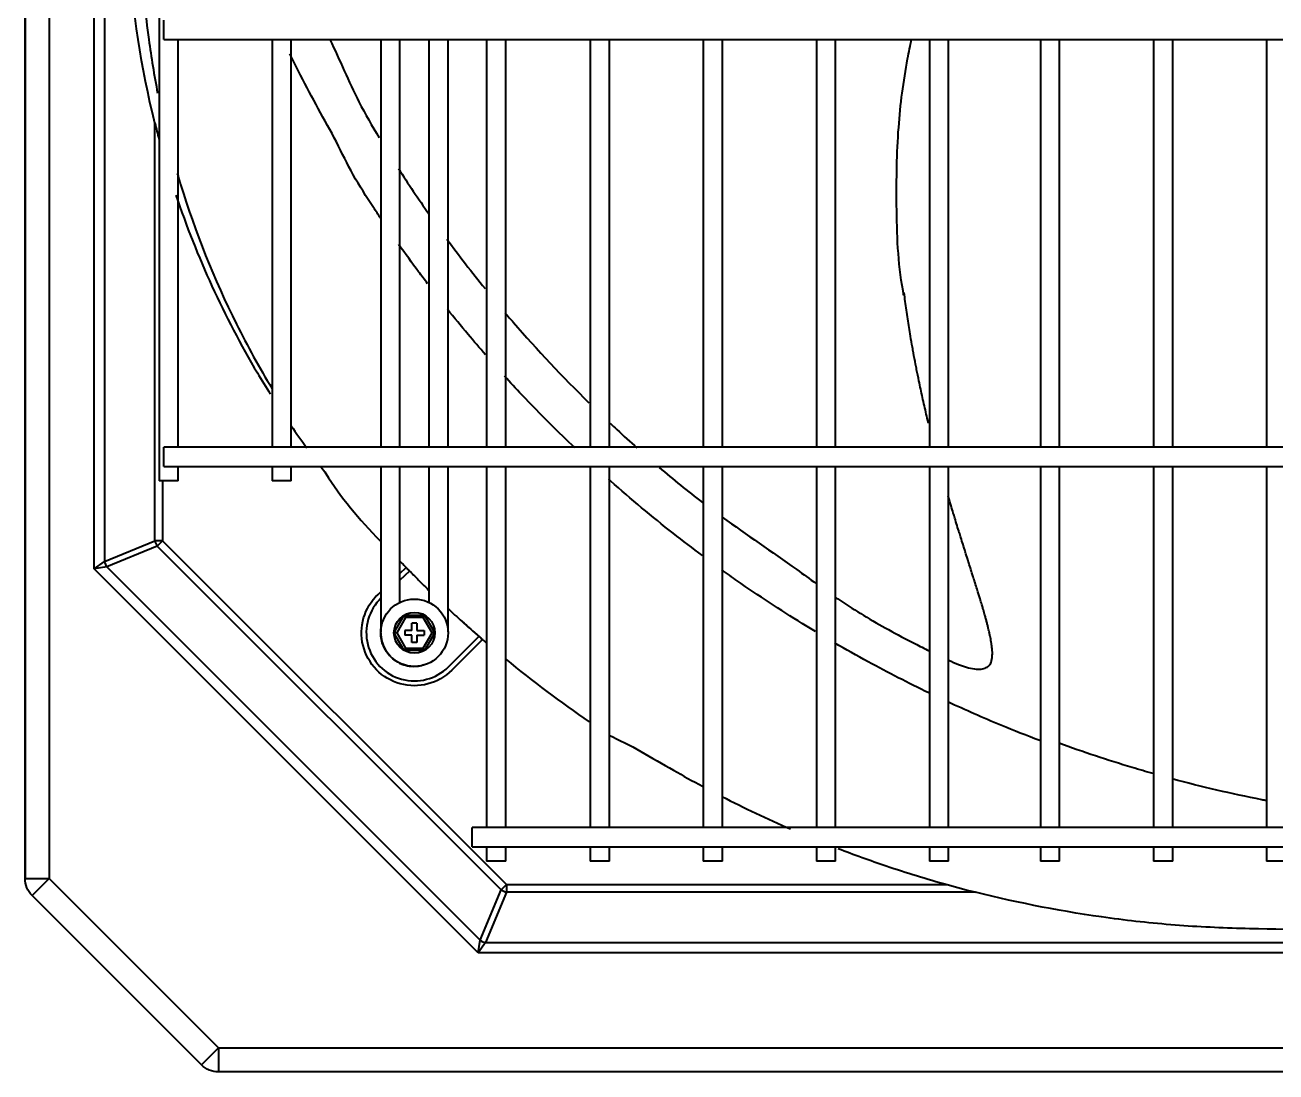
# Model space of a CAD drawing. Extents: x 58467 to 79089, y -33726 to -17391.
# Drawn here: x 72275.21 to 72301.21, y -20029.97 to -20008.21 of the extents above; entities that cross this region are included whole.
import ezdxf

# ---------------------------------------------------------------- set-up
doc = ezdxf.new("R2010")
doc.units = 0
doc.header["$LTSCALE"] = 100
doc.layers.add('+ENTE-ST-DOSEME USTU KONDDRENAJ', color=110, linetype='DOSEMEUSTUKONDENSDRENAJ_LINE', lineweight=40)
doc.linetypes.add('DOSEMEUSTUKONDENSDRENAJ_LINE', pattern='A,300,-40,["CD",Standard,S=15,R=0,X=-35,Y=-7.5],0', length=340)

# ---------------------------------------------------------------- blocks, each defined once
blk = doc.blocks.new('MAGAZA')
at = {"color": 3}
for p, q in [((54063.011, -32727.031, -3.539), (54063.011, -32658.979, -3.539)), ((54063.011, -32659.026, -3.539), (54063.011, -32727.031, -3.539)), ((54063.011, -32659.026, -3.539), (54063.011, -32727.031, -3.539)), ((54063.511, -32658.979, -3.539), (54063.511, -32727.031, -3.539)), ((54064.451, -32720.596, -3.539), (54064.451, -32671.54, -3.539)), ((54064.663, -32671.628, -3.539), (54064.663, -32720.443, -3.539)), ((54065.797, -32673.372, -3.539), (54065.797, -32718.765, -3.539)), ((54065.897, -32709.386, -3.539), (54065.897, -32709.186, -3.539)), ((54065.897, -32709.586, -3.539), (54065.897, -32709.386, -3.539)), ((54065.897, -32709.586, -3.539), (54184.259, -32709.586, -3.539)), ((54066.197, -32718.065, -3.539), (54066.197, -32709.586, -3.539)), ((54068.146, -32709.586, -3.539), (54068.146, -32718.065, -3.539)), ((54068.546, -32718.065, -3.539), (54068.546, -32709.586, -3.539)), ((54070.406, -32709.586, -3.539), (54070.406, -32718.064, -3.539)), ((54070.805, -32718.064, -3.539), (54070.805, -32709.586, -3.539)), ((54071.405, -32709.586, -3.539), (54071.405, -32718.065, -3.539)), ((54071.805, -32718.065, -3.539), (54071.805, -32709.586, -3.539)), ((54072.605, -32709.585, -3.539), (54072.605, -32718.064, -3.539)), ((54073.005, -32718.064, -3.539), (54073.005, -32709.585, -3.539)), ((54074.762, -32709.585, -3.539), (54074.762, -32718.064, -3.539)), ((54075.162, -32718.064, -3.539), (54075.162, -32709.585, -3.539)), ((54077.111, -32709.585, -3.539), (54077.111, -32718.064, -3.539)), ((54077.511, -32718.064, -3.539), (54077.511, -32709.585, -3.539)), ((54079.461, -32709.585, -3.539), (54079.461, -32718.064, -3.539)), ((54079.861, -32718.064, -3.539), (54079.861, -32709.585, -3.539)), ((54081.811, -32709.585, -3.539), (54081.811, -32718.064, -3.539)), ((54082.21, -32718.064, -3.539), (54082.21, -32709.585, -3.539)), ((54084.117, -32709.585, -3.539), (54084.117, -32718.064, -3.539)), ((54084.517, -32718.064, -3.539), (54084.517, -32709.585, -3.539)), ((54086.467, -32709.585, -3.539), (54086.467, -32718.064, -3.539)), ((54086.867, -32718.064, -3.539), (54086.867, -32709.585, -3.539)), ((54088.816, -32709.585, -3.539), (54088.816, -32718.064, -3.539)), ((54065.711, -32720.01, -3.539), (54065.711, -32711.33, -3.539)), ((54075.162, -32717.576, -3.539), (54075.184, -32717.562, -3.539)), ((54184.259, -32718.065, -3.539), (54065.897, -32718.065, -3.539)), ((54065.897, -32718.265, -3.539), (54065.897, -32718.065, -3.539)), ((54065.897, -32718.465, -3.539), (54065.897, -32718.265, -3.539)), ((54065.897, -32718.465, -3.539), (54184.259, -32718.465, -3.539)), ((54066.197, -32718.765, -3.539), (54066.197, -32718.465, -3.539)), ((54068.146, -32718.465, -3.539), (54068.146, -32718.765, -3.539)), ((54068.546, -32718.765, -3.539), (54068.546, -32718.465, -3.539)), ((54070.406, -32718.464, -3.539), (54070.406, -32719.599, -3.539)), ((54070.805, -32719.599, -3.539), (54070.805, -32718.464, -3.539)), ((54071.405, -32718.465, -3.539), (54071.405, -32720.836, -3.539)), ((54071.805, -32720.836, -3.539), (54071.805, -32718.465, -3.539)), ((54072.605, -32718.464, -3.539), (54072.605, -32725.969, -3.539)), ((54073.005, -32725.969, -3.539), (54073.005, -32718.464, -3.539)), ((54074.762, -32718.464, -3.539), (54074.762, -32725.969, -3.539)), ((54075.162, -32725.969, -3.539), (54075.162, -32718.464, -3.539)), ((54077.111, -32718.464, -3.539), (54077.111, -32725.969, -3.539)), ((54077.511, -32725.969, -3.539), (54077.511, -32718.464, -3.539)), ((54079.461, -32718.464, -3.539), (54079.461, -32725.969, -3.539)), ((54079.861, -32725.969, -3.539), (54079.861, -32718.464, -3.539)), ((54081.811, -32718.464, -3.539), (54081.811, -32725.969, -3.539)), ((54082.21, -32725.969, -3.539), (54082.21, -32718.464, -3.539)), ((54084.117, -32718.464, -3.539), (54084.117, -32725.969, -3.539)), ((54084.517, -32725.969, -3.539), (54084.517, -32718.464, -3.539)), ((54086.467, -32718.464, -3.539), (54086.467, -32725.969, -3.539)), ((54086.867, -32725.969, -3.539), (54086.867, -32718.464, -3.539)), ((54088.816, -32718.464, -3.539), (54088.816, -32725.969, -3.539)), ((54066.197, -32718.765, -3.539), (54065.797, -32718.765, -3.539)), ((54065.866, -32718.764, -3.539), (54065.866, -32720.01, -3.539)), ((54068.546, -32718.765, -3.539), (54068.146, -32718.765, -3.539)), ((54070.406, -32719.599, -3.539), (54070.406, -32719.882, -3.539)), ((54070.805, -32719.882, -3.539), (54070.805, -32719.599, -3.539)), ((54070.406, -32719.882, -3.539), (54070.406, -32720.247, -3.539)), ((54070.406, -32719.882, -3.539), (54070.406, -32719.882, -3.539)), ((54070.805, -32720.247, -3.539), (54070.805, -32719.882, -3.539)), ((54064.663, -32720.443, -3.539), (54065.711, -32720.01, -3.539)), ((54065.756, -32720.12, -3.539), (54064.709, -32720.553, -3.539)), ((54065.866, -32720.01, -3.539), (54065.711, -32720.01, -3.539)), ((54065.866, -32720.01, -3.539), (54065.756, -32720.12, -3.539)), ((54072.908, -32727.268, -3.539), (54065.756, -32720.12, -3.539)), ((54065.866, -32720.01, -3.539), (54073.018, -32727.158, -3.539)), ((54070.406, -32720.247, -3.539), (54070.406, -32720.247, -3.539)), ((54070.406, -32720.247, -3.539), (54070.406, -32720.53, -3.539)), ((54070.805, -32720.53, -3.539), (54070.805, -32720.247, -3.539)), ((54064.451, -32720.596, -3.539), (54064.663, -32720.443, -3.539)), ((54064.709, -32720.553, -3.539), (54064.451, -32720.596, -3.539)), ((54072.432, -32728.573, -3.539), (54064.451, -32720.596, -3.539)), ((54064.709, -32720.553, -3.539), (54072.475, -32728.316, -3.539)), ((54070.406, -32720.53, -3.539), (54070.406, -32721.906, -3.539)), ((54070.805, -32721.29, -3.539), (54070.805, -32720.53, -3.539)), ((54070.805, -32720.692, -3.539), (54070.936, -32720.568, -3.539)), ((54071.006, -32720.64, -3.539), (54070.805, -32720.829, -3.539)), ((54071.405, -32720.53, -3.539), (54071.405, -32721.29, -3.539)), ((54071.805, -32721.906, -3.539), (54071.805, -32720.53, -3.539)), ((54070.349, -32721.124, -3.539), (54070.406, -32721.071, -3.539)), ((54070.68, -32721.923, -3.539), (54070.893, -32721.555, -3.539)), ((54070.922, -32721.605, -3.539), (54070.738, -32721.923, -3.539)), ((54070.893, -32721.555, -3.539), (54071.318, -32721.555, -3.539)), ((54070.922, -32721.605, -3.539), (54070.893, -32721.555, -3.539)), ((54071.289, -32721.605, -3.539), (54070.922, -32721.605, -3.539)), ((54071.155, -32721.723, -3.539), (54071.055, -32721.723, -3.539)), ((54071.055, -32721.873, -3.539), (54071.055, -32721.723, -3.539)), ((54071.155, -32721.723, -3.539), (54071.155, -32721.873, -3.539)), ((54071.318, -32721.555, -3.539), (54071.289, -32721.605, -3.539)), ((54071.472, -32721.923, -3.539), (54071.289, -32721.605, -3.539)), ((54071.318, -32721.555, -3.539), (54071.53, -32721.923, -3.539)), ((54070.893, -32722.291, -3.539), (54070.68, -32721.923, -3.539)), ((54070.738, -32721.923, -3.539), (54070.68, -32721.923, -3.539)), ((54070.738, -32721.923, -3.539), (54070.922, -32722.241, -3.539)), ((54070.905, -32721.873, -3.539), (54070.905, -32721.973, -3.539)), ((54071.055, -32721.873, -3.539), (54070.905, -32721.873, -3.539)), ((54071.055, -32721.973, -3.539), (54070.905, -32721.973, -3.539)), ((54071.055, -32722.123, -3.539), (54071.055, -32721.973, -3.539)), ((54071.155, -32721.873, -3.539), (54071.305, -32721.873, -3.539)), ((54071.155, -32721.973, -3.539), (54071.155, -32722.123, -3.539)), ((54071.155, -32721.973, -3.539), (54071.305, -32721.973, -3.539)), ((54071.289, -32722.241, -3.539), (54071.472, -32721.923, -3.539)), ((54071.305, -32721.873, -3.539), (54071.305, -32721.973, -3.539)), ((54071.53, -32721.923, -3.539), (54071.318, -32722.291, -3.539)), ((54071.53, -32721.923, -3.539), (54071.472, -32721.923, -3.539)), ((54071.812, -32722.63, -3.539), (54072.445, -32721.997, -3.539)), ((54070.922, -32722.241, -3.539), (54070.893, -32722.291, -3.539)), ((54070.922, -32722.241, -3.539), (54071.289, -32722.241, -3.539)), ((54071.155, -32722.123, -3.539), (54071.055, -32722.123, -3.539)), ((54071.318, -32722.291, -3.539), (54071.289, -32722.241, -3.539)), ((54072.521, -32722.063, -3.539), (54071.883, -32722.7, -3.539)), ((54071.318, -32722.291, -3.539), (54070.893, -32722.291, -3.539)), ((54177.76, -32725.969, -3.539), (54072.305, -32725.969, -3.539)), ((54072.305, -32726.169, -3.539), (54072.305, -32725.969, -3.539)), ((54072.305, -32726.369, -3.539), (54072.305, -32726.169, -3.539)), ((54072.305, -32726.369, -3.539), (54177.76, -32726.369, -3.539)), ((54072.605, -32726.369, -3.539), (54072.605, -32726.669, -3.539)), ((54073.005, -32726.669, -3.539), (54073.005, -32726.369, -3.539)), ((54074.762, -32726.369, -3.539), (54074.762, -32726.669, -3.539)), ((54075.162, -32726.669, -3.539), (54075.162, -32726.369, -3.539)), ((54077.111, -32726.369, -3.539), (54077.111, -32726.669, -3.539)), ((54077.511, -32726.669, -3.539), (54077.511, -32726.369, -3.539)), ((54079.461, -32726.369, -3.539), (54079.461, -32726.669, -3.539)), ((54079.861, -32726.669, -3.539), (54079.861, -32726.369, -3.539)), ((54081.811, -32726.369, -3.539), (54081.811, -32726.669, -3.539)), ((54082.21, -32726.669, -3.539), (54082.21, -32726.369, -3.539)), ((54084.117, -32726.369, -3.539), (54084.117, -32726.669, -3.539)), ((54084.517, -32726.669, -3.539), (54084.517, -32726.369, -3.539)), ((54086.467, -32726.369, -3.539), (54086.467, -32726.669, -3.539)), ((54086.867, -32726.669, -3.539), (54086.867, -32726.369, -3.539)), ((54088.816, -32726.369, -3.539), (54088.816, -32726.669, -3.539)), ((54073.005, -32726.669, -3.539), (54072.605, -32726.669, -3.539)), ((54075.162, -32726.669, -3.539), (54074.762, -32726.669, -3.539)), ((54077.511, -32726.669, -3.539), (54077.111, -32726.669, -3.539)), ((54079.861, -32726.669, -3.539), (54079.461, -32726.669, -3.539)), ((54082.21, -32726.669, -3.539), (54081.811, -32726.669, -3.539)), ((54084.517, -32726.669, -3.539), (54084.117, -32726.669, -3.539)), ((54086.867, -32726.669, -3.539), (54086.467, -32726.669, -3.539)), ((54089.216, -32726.669, -3.539), (54088.816, -32726.669, -3.539)), ((54063.011, -32727.031, -3.539), (54063.511, -32727.031, -3.539)), ((54063.511, -32727.031, -3.539), (54063.157, -32727.385, -3.539)), ((54063.511, -32727.031, -3.539), (54067.032, -32730.552, -3.539)), ((54073.018, -32727.158, -3.539), (54072.908, -32727.268, -3.539)), ((54073.018, -32727.158, -3.539), (54082.181, -32727.158, -3.539)), ((54073.018, -32727.158, -3.539), (54073.018, -32727.314, -3.539)), ((54066.679, -32730.906, -3.539), (54063.157, -32727.385, -3.539)), ((54072.475, -32728.316, -3.539), (54072.908, -32727.268, -3.539)), ((54073.018, -32727.314, -3.539), (54072.585, -32728.361, -3.539)), ((54082.766, -32727.314, -3.539), (54073.018, -32727.314, -3.539)), ((54072.432, -32728.573, -3.539), (54072.475, -32728.316, -3.539)), ((54072.585, -32728.361, -3.539), (54072.432, -32728.573, -3.539)), ((54072.585, -32728.361, -3.539), (54177.438, -32728.361, -3.539)), ((54177.59, -32728.573, -3.539), (54072.432, -32728.573, -3.539)), ((54067.032, -32730.552, -3.539), (54066.679, -32730.906, -3.539)), ((54067.032, -32730.552, -3.539), (54183.081, -32730.552, -3.539)), ((54067.032, -32730.552, -3.539), (54067.032, -32731.052, -3.539)), ((54183.081, -32731.052, -3.539), (54067.032, -32731.052, -3.539))]:
    blk.add_line(p, q, dxfattribs=at)
for radius in [0.7, 0.425, 0.425]:
    blk.add_circle((54071.105, -32721.923, -3.539), radius, dxfattribs=at)
at = {"color": 3, "extrusion": (0, 0, -1)}
for centre, radius, start, end in [((-54071.105, -32721.923, 3.539), 1.1, 225, 46.5506), ((-54063.511, -32727.031, 3.539), 0.5, 315, 0), ((-54067.032, -32730.552, 3.539), 0.5, 270, 315)]:
    blk.add_arc(centre, radius, start, end, dxfattribs=at)
at = {"color": 3}
blk.add_arc((54071.105, -32721.923, -3.539), 1, 133.4494, 315, dxfattribs=at)
for centre, major_axis in [((54065.866, -32720.01, -3.539), (-0.084, 0.203)), ((54064.819, -32720.443, -3.539), (-0.084, 0.203)), ((54073.018, -32727.158, -3.539), (-0.203, 0.084)), ((54072.585, -32728.206, -3.539), (-0.203, 0.084))]:
    blk.add_ellipse(centre, major_axis=major_axis, ratio=0.678598, start_param=1.296782, end_param=1.844811, dxfattribs=at)
for points, knots in [([(54065.711, -32711.33, -3.539), (54065.423, -32710.177, -3.539), (54065.245, -32709.005, -3.539), (54065.135, -32707.22, -3.539), (54065.108, -32706.623, -3.539), (54065.053, -32705.43, -3.539), (54065.028, -32704.833, -3.539), (54064.919, -32701.846, -3.539), (54064.876, -32699.448, -3.539), (54064.875, -32697.052, -3.539)], [0, 0, 0, 0, 0.25, 0.25, 0.375, 0.375, 0.5, 0.5, 1, 1, 1, 1]), ([(54065.194, -32697.172, -3.539), (54065.195, -32699.245, -3.539), (54065.222, -32701.317, -3.539), (54065.302, -32704.425, -3.539), (54065.334, -32705.462, -3.539), (54065.394, -32707.014, -3.539), (54065.411, -32707.532, -3.539), (54065.466, -32708.565, -3.539), (54065.514, -32709.078, -3.539), (54065.634, -32709.961, -3.539), (54065.695, -32710.333, -3.539), (54065.768, -32710.703, -3.539)], [0, 0, 0, 0, 0.45798, 0.45798, 0.686971, 0.686971, 0.801466, 0.801466, 0.915961, 0.915961, 1, 1, 1, 1]), ([(54069.346, -32709.59, -3.539), (54069.561, -32710.024, -3.539), (54069.831, -32710.707, -3.539), (54070.226, -32711.384, -3.539), (54070.375, -32711.632, -3.539)], [0, 0, 0, 0, 0.633004, 1, 1, 1, 1]), ([(54081.278, -32714.903, -3.539), (54081.273, -32714.874, -3.539), (54081.154, -32714.26, -3.539), (54081.118, -32713.09, -3.539), (54081.137, -32711.477, -3.539), (54081.287, -32710.326, -3.539), (54081.411, -32709.718, -3.539), (54081.44, -32709.583, -3.539)], [0, 0, 0, 0, 0.017033, 0.353101, 0.655124, 0.923021, 1, 1, 1, 1]), ([(54070.401, -32713.302, -3.539), (54070.352, -32713.229, -3.539), (54070.154, -32712.933, -3.539), (54069.818, -32712.408, -3.539), (54069.496, -32711.722, -3.539), (54069.105, -32711.03, -3.539), (54068.781, -32710.419, -3.539), (54068.59, -32710.037, -3.539), (54068.518, -32709.89, -3.539)], [0, 0, 0, 0, 0.066649, 0.271122, 0.474015, 0.675325, 0.87505, 1, 1, 1, 1]), ([(54066.177, -32712.376, -3.539), (54066.199, -32712.452, -3.539), (54066.222, -32712.527, -3.539), (54066.549, -32713.594, -3.539), (54066.943, -32714.577, -3.539), (54067.636, -32715.963, -3.539), (54067.882, -32716.409, -3.539), (54068.146, -32716.845, -3.539)], [0, 0, 0, 0, 0.048488, 0.048488, 0.686498, 0.686498, 1, 1, 1, 1]), ([(54066.147, -32712.824, -3.539), (54066.582, -32714.116, -3.539), (54067.147, -32715.349, -3.539), (54067.929, -32716.669, -3.539), (54068.019, -32716.816, -3.539), (54068.11, -32716.961, -3.539)], [0, 0, 0, 0, 0.888615, 0.888615, 1, 1, 1, 1]), ([(54071.379, -32714.666, -3.539), (54071.317, -32714.584, -3.539), (54071.115, -32714.316, -3.539), (54070.917, -32714.044, -3.539), (54070.783, -32713.854, -3.539)], [0, 0, 0, 0, 0.307262, 1, 1, 1, 1]), ([(54081.792, -32717.568, -3.539), (54081.79, -32717.562, -3.539), (54081.775, -32717.498, -3.539), (54081.746, -32717.377, -3.539), (54081.706, -32717.204, -3.539), (54081.667, -32717.031, -3.539), (54081.629, -32716.858, -3.539), (54081.588, -32716.666, -3.539), (54081.553, -32716.493, -3.539), (54081.515, -32716.299, -3.539), (54081.486, -32716.144, -3.539), (54081.45, -32715.949, -3.539), (54081.42, -32715.774, -3.539), (54081.388, -32715.576, -3.539), (54081.36, -32715.397, -3.539), (54081.333, -32715.215, -3.539), (54081.308, -32715.033, -3.539), (54081.293, -32714.912, -3.539), (54081.285, -32714.851, -3.539)], [0, 0, 0, 0, 0.006903, 0.071665, 0.136426, 0.201188, 0.265949, 0.330711, 0.417059, 0.460233, 0.546582, 0.589756, 0.676105, 0.740866, 0.805628, 0.870389, 0.935151, 1, 1, 1, 1]), ([(54072.583, -32716.142, -3.539), (54072.461, -32716.002, -3.539), (54072.194, -32715.69, -3.539), (54071.933, -32715.372, -3.539), (54071.792, -32715.196, -3.539)], [0, 0, 0, 0, 0.451779, 1, 1, 1, 1]), ([(54072.993, -32715.272, -3.539), (54073.049, -32715.339, -3.539), (54073.597, -32715.977, -3.539), (54074.182, -32716.598, -3.539), (54074.733, -32717.14, -3.539)], [0, 0, 0, 0, 0.103466, 1, 1, 1, 1]), ([(54073.931, -32717.586, -3.539), (54073.732, -32717.384, -3.539), (54073.41, -32717.056, -3.539), (54073.097, -32716.718, -3.539), (54072.979, -32716.588, -3.539)], [0, 0, 0, 0, 0.616544, 1, 1, 1, 1]), ([(54075.175, -32717.566, -3.539), (54075.221, -32717.609, -3.539), (54075.404, -32717.782, -3.539), (54075.59, -32717.952, -3.539), (54075.731, -32718.079, -3.539)], [0, 0, 0, 0, 0.252005, 1, 1, 1, 1]), ([(54069.168, -32718.478, -3.539), (54069.202, -32718.523, -3.539), (54069.237, -32718.568, -3.539), (54069.561, -32719.097, -3.539), (54069.964, -32719.564, -3.539), (54070.39, -32720.011, -3.539)], [0, 0, 0, 0, 0.083758, 0.083758, 1, 1, 1, 1]), ([(54077.091, -32720.318, -3.539), (54076.887, -32720.166, -3.539), (54076.238, -32719.669, -3.539), (54075.591, -32719.132, -3.539), (54075.156, -32718.741, -3.539), (54075.139, -32718.726, -3.539)], [0, 0, 0, 0, 0.302202, 0.97371, 1, 1, 1, 1]), ([(54083.098, -32722.521, -3.539), (54083.103, -32722.507, -3.539), (54083.108, -32722.481, -3.539), (54083.114, -32722.451, -3.539), (54083.118, -32722.405, -3.539), (54083.119, -32722.369, -3.539), (54083.119, -32722.325, -3.539), (54083.116, -32722.274, -3.539), (54083.112, -32722.228, -3.539), (54083.104, -32722.168, -3.539), (54083.096, -32722.117, -3.539), (54083.085, -32722.053, -3.539), (54083.073, -32721.993, -3.539), (54083.056, -32721.916, -3.539), (54083.038, -32721.838, -3.539), (54083.018, -32721.757, -3.539), (54082.999, -32721.684, -3.539), (54082.979, -32721.61, -3.539), (54082.954, -32721.522, -3.539), (54082.928, -32721.431, -3.539), (54082.897, -32721.325, -3.539), (54082.868, -32721.23, -3.539), (54082.838, -32721.132, -3.539), (54082.808, -32721.033, -3.539), (54082.772, -32720.918, -3.539), (54082.735, -32720.8, -3.539), (54082.701, -32720.696, -3.539), (54082.668, -32720.59, -3.539), (54082.629, -32720.467, -3.539), (54082.589, -32720.341, -3.539), (54082.55, -32720.217, -3.539), (54082.509, -32720.089, -3.539), (54082.468, -32719.96, -3.539), (54082.427, -32719.827, -3.539), (54082.385, -32719.693, -3.539), (54082.343, -32719.556, -3.539), (54082.302, -32719.419, -3.539), (54082.26, -32719.281, -3.539), (54082.225, -32719.162, -3.539), (54082.205, -32719.096, -3.539), (54082.201, -32719.082, -3.539)], [0, 0, 0, 0, 0.033229, 0.055763, 0.078298, 0.100832, 0.123366, 0.145901, 0.168435, 0.19097, 0.213504, 0.236039, 0.258573, 0.281107, 0.314909, 0.337443, 0.359978, 0.382512, 0.405047, 0.438848, 0.461383, 0.495184, 0.517719, 0.540253, 0.574055, 0.607857, 0.630391, 0.652925, 0.686727, 0.720529, 0.743063, 0.776865, 0.810667, 0.833201, 0.867003, 0.900804, 0.923339, 0.95714, 0.990942, 1, 1, 1, 1]), ([(54077.504, -32719.518, -3.539), (54078.01, -32719.884, -3.539), (54078.671, -32720.327, -3.539), (54079.322, -32720.803, -3.539), (54079.457, -32720.901, -3.539)], [0, 0, 0, 0, 0.792341, 1, 1, 1, 1]), ([(54079.443, -32721.898, -3.539), (54079.351, -32721.843, -3.539), (54078.799, -32721.506, -3.539), (54078.148, -32721.078, -3.539), (54077.6, -32720.69, -3.539), (54077.493, -32720.612, -3.539)], [0, 0, 0, 0, 0.137607, 0.830509, 1, 1, 1, 1]), ([(54071.105, -32720.74, -3.539), (54071.159, -32720.795, -3.539), (54071.258, -32720.893, -3.539), (54071.357, -32720.991, -3.539), (54071.401, -32721.034, -3.539)], [0, 0, 0, 0, 0.553412, 1, 1, 1, 1]), ([(54071.105, -32720.74, -3.539), (54071.159, -32720.795, -3.539), (54071.258, -32720.893, -3.539), (54071.357, -32720.991, -3.539), (54071.401, -32721.034, -3.539)], [0, 0, 0, 0, 0.55329, 1, 1, 1, 1]), ([(54079.859, -32721.185, -3.539), (54079.889, -32721.206, -3.539), (54080.243, -32721.447, -3.539), (54080.791, -32721.774, -3.539), (54081.422, -32722.105, -3.539), (54081.708, -32722.25, -3.539), (54081.808, -32722.3, -3.539)], [0, 0, 0, 0, 0.048306, 0.574929, 0.852045, 1, 1, 1, 1]), ([(54071.804, -32721.419, -3.539), (54071.9, -32721.509, -3.539), (54072.117, -32721.708, -3.539), (54072.337, -32721.903, -3.539), (54072.46, -32722.01, -3.539)], [0, 0, 0, 0, 0.44696, 1, 1, 1, 1]), ([(54071.804, -32721.419, -3.539), (54071.9, -32721.509, -3.539), (54072.112, -32721.703, -3.539), (54072.327, -32721.894, -3.539), (54072.445, -32721.997, -3.539)], [0, 0, 0, 0, 0.457218, 1, 1, 1, 1]), ([(54070.406, -32721.923, -3.539), (54070.406, -32721.984, -3.539), (54070.42, -32722.097, -3.539), (54070.496, -32722.291, -3.539), (54070.639, -32722.464, -3.539), (54070.826, -32722.573, -3.539), (54071.01, -32722.624, -3.539), (54071.17, -32722.625, -3.539), (54071.27, -32722.596, -3.539), (54071.307, -32722.58, -3.539)], [0, 0, 0, 0, 0.137261, 0.262101, 0.473405, 0.635419, 0.754104, 0.906211, 1, 1, 1, 1]), ([(54081.796, -32723.172, -3.539), (54081.372, -32722.967, -3.539), (54080.716, -32722.63, -3.539), (54080.074, -32722.269, -3.539), (54079.845, -32722.136, -3.539)], [0, 0, 0, 0, 0.640117, 1, 1, 1, 1]), ([(54082.208, -32722.493, -3.539), (54082.277, -32722.524, -3.539), (54082.451, -32722.6, -3.539), (54082.68, -32722.675, -3.539), (54082.883, -32722.684, -3.539), (54082.974, -32722.66, -3.539), (54083.032, -32722.624, -3.539), (54083.076, -32722.58, -3.539), (54083.094, -32722.54, -3.539), (54083.102, -32722.509, -3.539)], [0, 0, 0, 0, 0.219395, 0.55496, 0.6933, 0.812497, 0.863417, 0.908725, 1, 1, 1, 1]), ([(54084.107, -32724.165, -3.539), (54083.835, -32724.062, -3.539), (54083.192, -32723.807, -3.539), (54082.56, -32723.53, -3.539), (54082.196, -32723.361, -3.539)], [0, 0, 0, 0, 0.42049, 1, 1, 1, 1]), ([(54075.144, -32724.048, -3.539), (54075.584, -32724.244, -3.539), (54076.034, -32724.519, -3.539), (54076.69, -32724.894, -3.539), (54076.89, -32725.005, -3.539), (54077.092, -32725.113, -3.539)], [0, 0, 0, 0, 0.696314, 0.696314, 1, 1, 1, 1]), ([(54086.461, -32724.85, -3.539), (54086.316, -32724.809, -3.539), (54085.658, -32724.617, -3.539), (54085.007, -32724.401, -3.539), (54084.505, -32724.219, -3.539)], [0, 0, 0, 0, 0.22069, 1, 1, 1, 1]), ([(54088.816, -32725.414, -3.539), (54088.783, -32725.407, -3.539), (54088.126, -32725.278, -3.539), (54087.473, -32725.125, -3.539), (54086.859, -32724.96, -3.539)], [0, 0, 0, 0, 0.049766, 1, 1, 1, 1]), ([(54094.316, -32728.149, -3.539), (54093.341, -32728.143, -3.539), (54092.366, -32728.133, -3.539), (54090.416, -32728.108, -3.539), (54089.441, -32728.095, -3.539), (54087.979, -32728.063, -3.539), (54087.491, -32728.043, -3.539), (54086.523, -32727.97, -3.539), (54086.043, -32727.919, -3.539), (54084.616, -32727.727, -3.539), (54083.683, -32727.546, -3.539), (54082.766, -32727.314, -3.539)], [0, 0, 0, 0, 0.25, 0.25, 0.5, 0.5, 0.625, 0.625, 0.75, 0.75, 1, 1, 1, 1])]:
    blk.add_open_spline(points, degree=3, knots=knots, dxfattribs=at)
for points in [[(54065.711, -32711.33, -3.539), (54065.738, -32711.438, -3.539), (54065.766, -32711.548, -3.539), (54065.796, -32711.658, -3.539)], [(54070.772, -32712.269, -3.539), (54070.975, -32712.586, -3.539), (54071.186, -32712.901, -3.539), (54071.405, -32713.214, -3.539)], [(54071.78, -32713.737, -3.539), (54072.034, -32714.084, -3.539), (54072.299, -32714.427, -3.539), (54072.574, -32714.767, -3.539)], [(54068.542, -32717.619, -3.539), (54068.648, -32717.773, -3.539), (54068.757, -32717.926, -3.539), (54068.867, -32718.077, -3.539)], [(54074.445, -32718.08, -3.539), (54074.273, -32717.916, -3.539), (54074.102, -32717.751, -3.539), (54073.931, -32717.586, -3.539)], [(54076.194, -32718.485, -3.539), (54076.486, -32718.735, -3.539), (54076.785, -32718.978, -3.539), (54077.092, -32719.213, -3.539)], [(54070.802, -32720.433, -3.539), (54070.824, -32720.455, -3.539), (54070.846, -32720.477, -3.539), (54070.869, -32720.498, -3.539)], [(54070.869, -32720.498, -3.539), (54070.891, -32720.522, -3.539), (54070.914, -32720.545, -3.539), (54070.936, -32720.568, -3.539)], [(54070.936, -32720.568, -3.539), (54070.959, -32720.592, -3.539), (54070.983, -32720.616, -3.539), (54071.006, -32720.64, -3.539)], [(54070.992, -32720.625, -3.539), (54071.008, -32720.642, -3.539), (54071.024, -32720.658, -3.539), (54071.04, -32720.674, -3.539)], [(54071.006, -32720.64, -3.539), (54071.039, -32720.673, -3.539), (54071.072, -32720.707, -3.539), (54071.105, -32720.74, -3.539)], [(54072.445, -32721.997, -3.539), (54072.47, -32722.019, -3.539), (54072.495, -32722.041, -3.539), (54072.521, -32722.063, -3.539)], [(54072.52, -32722.063, -3.539), (54072.548, -32722.087, -3.539), (54072.576, -32722.111, -3.539), (54072.604, -32722.135, -3.539)], [(54073.003, -32722.471, -3.539), (54073.562, -32722.929, -3.539), (54074.14, -32723.364, -3.539), (54074.736, -32723.773, -3.539)], [(54077.496, -32725.325, -3.539), (54077.964, -32725.565, -3.539), (54078.439, -32725.79, -3.539), (54078.921, -32726, -3.539)], [(54079.911, -32726.406, -3.539), (54080.242, -32726.533, -3.539), (54080.575, -32726.654, -3.539), (54080.912, -32726.767, -3.539)], [(54080.912, -32726.767, -3.539), (54081.331, -32726.909, -3.539), (54081.755, -32727.039, -3.539), (54082.181, -32727.158, -3.539)], [(54082.181, -32727.158, -3.539), (54082.377, -32727.213, -3.539), (54082.574, -32727.265, -3.539), (54082.766, -32727.314, -3.539)]]:
    blk.add_open_spline(points, degree=3, dxfattribs=at)

msp = doc.modelspace()

# ---------------------------------------------------------------- block references
at = {"layer": '+ENTE-ST-DOSEME USTU KONDDRENAJ', "color": 3, "linetype": 'Continuous'}
msp.add_blockref('MAGAZA', (18212.194, 12701.082), dxfattribs=at)

doc.saveas('drawing.dxf')
